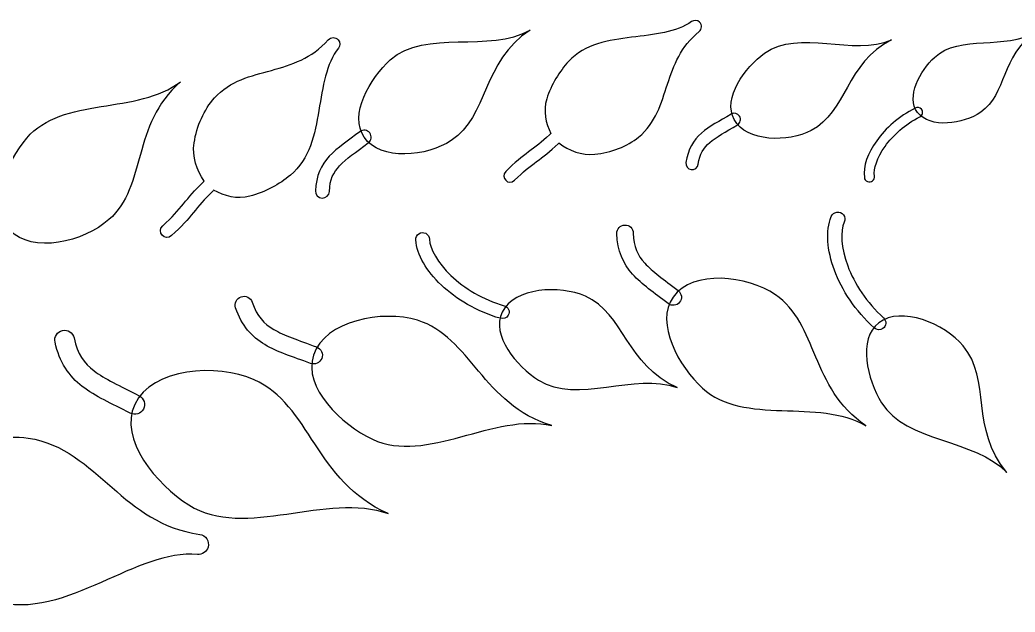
# Model space of a CAD drawing. Extents: x 5.1 to 86.3, y 5.1 to 86.3.
# Drawn here: x 57.95 to 64.29, y 52.6 to 56.37 of the extents above; entities that cross this region are included whole.
import ezdxf

# ---------------------------------------------------------------- set-up
doc = ezdxf.new("R2010")
doc.units = 0
doc.layers.add('View004', color=7, linetype='CONTINUOUS')

msp = doc.modelspace()

# ---------------------------------------------------------------- linework, layer by layer
at = {"layer": 'View004', "color": 1}
for p, q in [((62.276665, 56.355682), (62.276648, 56.355699)), ((59.975438, 56.243006), (59.975353, 56.243008)), ((63.66468, 55.78045), (63.66468, 55.78045)), ((63.689853, 55.800837), (63.689846, 55.800847)), ((62.497362, 55.735275), (62.497362, 55.735275)), ((62.531618, 55.756479), (62.531618, 55.756479)), ((60.140519, 55.622002), (60.140519, 55.622002)), ((60.176203, 55.649608), (60.176203, 55.649608)), ((62.108509, 54.603473), (62.108509, 54.603473)), ((62.149884, 54.57047), (62.149884, 54.57047)), ((61.019874, 54.508025), (61.019874, 54.508025)), ((61.058164, 54.487568), (61.058157, 54.487554)), ((63.417924, 54.439054), (63.417924, 54.439054)), ((63.444206, 54.402642), (63.444193, 54.402632)), ((59.817911, 54.233285), (59.817911, 54.233285)), ((59.870768, 54.212639), (59.870768, 54.212639)), ((58.679159, 53.918999), (58.679159, 53.918999)), ((58.734774, 53.889248), (58.734774, 53.889248)), ((59.146131, 53.009802), (59.146142, 53.009848))]:
    msp.add_line(p, q, dxfattribs=at)
for points in [[(62.22594, 56.359043), (62.129717, 56.290279), (61.988899, 56.2769), (61.843591, 56.259192)], [(62.276648, 56.355699), (62.26274, 56.368817), (62.241467, 56.370253), (62.22594, 56.359043)], [(62.274157, 56.295703), (62.292952, 56.310827), (62.294107, 56.339061), (62.276665, 56.355682)], [(60.307097, 56.114834), (60.533544, 56.316586), (60.938937, 56.15657), (61.196827, 56.305149)], [(61.196827, 56.305149), (60.891282, 56.104118), (60.930459, 55.757041), (60.695531, 55.601282)], [(62.072427, 55.960584), (62.112152, 56.081916), (62.155374, 56.199688), (62.274157, 56.295703)], [(62.691061, 56.157503), (62.910904, 56.315658), (63.256085, 56.135906), (63.498917, 56.243919)], [(63.77327, 56.131487), (63.932316, 56.279594), (64.229767, 56.178399), (64.412878, 56.290007)], [(64.412878, 56.290007), (64.196541, 56.140206), (64.233381, 55.897342), (64.067072, 55.781326)], [(59.55026, 56.048682), (59.679662, 56.08422), (59.805505, 56.123618), (59.912343, 56.24345)], [(59.912343, 56.24345), (59.92917, 56.26242), (59.95887, 56.262192), (59.975438, 56.243006)], [(59.975353, 56.243008), (59.988418, 56.22774), (59.988851, 56.205335), (59.976341, 56.189603)], [(61.843591, 56.259192), (61.698284, 56.241484), (61.546387, 56.218266), (61.44257, 56.105731)], [(63.498917, 56.243919), (63.208892, 56.093748), (63.211462, 55.781864), (62.988357, 55.665343)], [(59.976341, 56.189603), (59.899258, 56.092073), (59.878058, 55.944909), (59.852085, 55.793253)], [(62.497362, 55.735275), (62.423178, 55.871194), (62.565361, 56.067076), (62.691061, 56.157503)], [(60.140519, 55.622002), (60.042067, 55.764752), (60.177622, 55.99948), (60.307097, 56.114834)], [(61.44257, 56.105731), (61.38551, 56.043874), (61.331566, 55.957221), (61.303535, 55.866116)], [(63.66468, 55.78045), (63.589907, 55.878048), (63.682332, 56.046805), (63.77327, 56.131487)], [(59.187085, 55.872714), (59.286165, 55.983086), (59.420857, 56.013141), (59.55026, 56.048682)], [(57.992147, 55.617139), (58.216508, 55.882378), (58.702012, 55.766118), (58.970586, 55.976111)], [(58.970586, 55.976111), (58.656404, 55.698966), (58.75667, 55.311644), (58.515292, 55.097201)], [(61.888513, 55.623565), (61.99795, 55.712641), (62.032704, 55.839253), (62.072427, 55.960584)], [(59.057715, 55.586134), (59.073986, 55.693561), (59.121646, 55.799841), (59.187085, 55.872714)], [(61.303535, 55.866116), (61.280225, 55.790375), (61.295304, 55.713276), (61.329891, 55.645349)], [(59.852085, 55.793253), (59.826116, 55.641597), (59.794013, 55.483303), (59.670596, 55.380024)], [(62.531618, 55.756479), (62.520107, 55.775069), (62.495735, 55.780858), (62.477094, 55.76943)], [(63.649833, 55.808029), (63.546198, 55.755439), (63.462008, 55.679397), (63.405069, 55.599873)], [(63.689846, 55.800847), (63.680011, 55.812171), (63.663291, 55.815172), (63.649833, 55.808029)], [(64.067072, 55.781326), (63.957841, 55.705126), (63.74451, 55.676254), (63.66468, 55.78045)], [(63.696799, 55.774479), (63.698759, 55.783858), (63.6962, 55.793567), (63.689853, 55.800837)], [(62.477094, 55.76943), (62.403144, 55.725025), (62.340037, 55.693118), (62.289214, 55.648667)], [(62.988357, 55.665343), (62.841822, 55.58881), (62.576562, 55.590165), (62.497362, 55.735275)], [(62.517638, 55.701394), (62.526895, 55.706754), (62.533598, 55.715623), (62.53623, 55.725992)], [(62.53623, 55.725992), (62.538861, 55.736361), (62.537198, 55.747353), (62.531618, 55.756479)], [(63.458056, 55.564159), (63.508949, 55.635226), (63.58629, 55.705283), (63.679794, 55.752709)], [(63.679794, 55.752709), (63.688575, 55.757081), (63.694838, 55.7651), (63.696799, 55.774479)], [(60.113967, 55.657684), (60.036772, 55.599616), (59.970199, 55.55673), (59.918768, 55.501302)], [(60.176203, 55.649608), (60.161218, 55.668974), (60.133399, 55.672584), (60.113967, 55.657684)], [(62.341542, 55.588408), (62.381619, 55.623426), (62.441515, 55.655698), (62.517638, 55.701394)], [(57.882511, 55.031414), (57.747891, 55.17747), (57.863865, 55.465486), (57.992147, 55.617139)], [(59.984066, 55.440279), (60.024627, 55.483948), (60.087582, 55.526867), (60.167046, 55.586626)], [(60.695531, 55.601282), (60.541233, 55.498977), (60.245627, 55.4696), (60.140519, 55.622002)], [(60.167046, 55.586626), (60.176733, 55.593675), (60.183166, 55.604333), (60.18489, 55.616189)], [(60.18489, 55.616189), (60.186614, 55.628044), (60.183482, 55.640093), (60.176203, 55.649608)], [(61.320961, 55.638585), (61.222143, 55.543246), (61.158709, 55.521121), (61.042793, 55.404712)], [(61.329891, 55.645349), (61.326699, 55.643449), (61.323583, 55.641245), (61.320961, 55.638585)], [(61.610239, 55.513806), (61.71307, 55.524332), (61.816255, 55.564733), (61.888513, 55.623565)], [(62.289214, 55.648667), (62.238363, 55.604268), (62.202228, 55.544824), (62.189843, 55.461356)], [(62.26846, 55.449555), (62.278592, 55.517836), (62.301457, 55.553404), (62.341542, 55.588408)], [(63.405069, 55.599873), (63.348126, 55.520357), (63.317044, 55.437622), (63.326271, 55.366138)], [(59.121813, 55.341737), (59.073318, 55.412577), (59.044149, 55.496553), (59.057715, 55.586134)], [(61.099109, 55.348206), (61.208142, 55.457722), (61.269564, 55.47838), (61.375928, 55.580936)], [(61.375928, 55.580936), (61.377752, 55.582456), (61.379424, 55.584128), (61.380944, 55.585952)], [(61.380944, 55.585952), (61.446031, 55.536613), (61.524489, 55.505033), (61.610239, 55.513806)], [(63.390056, 55.374488), (63.384058, 55.420953), (63.407162, 55.493092), (63.458056, 55.564159)], [(59.918768, 55.501302), (59.867299, 55.44593), (59.833973, 55.375514), (59.829897, 55.281105)], [(62.189843, 55.461356), (62.186584, 55.439647), (62.201541, 55.419406), (62.223251, 55.416147)], [(59.918836, 55.277115), (59.92217, 55.354345), (59.943496, 55.396623), (59.984066, 55.440279)], [(61.042793, 55.404712), (61.003402, 55.367183), (61.061443, 55.308948), (61.099109, 55.348206)], [(62.223251, 55.416147), (62.24496, 55.412888), (62.265201, 55.427845), (62.26846, 55.449555)], [(58.857862, 55.057917), (58.978381, 55.166825), (59.00319, 55.230261), (59.116265, 55.336721)], [(59.116265, 55.336721), (59.117937, 55.338545), (59.119837, 55.340217), (59.121813, 55.341737)], [(59.670596, 55.380024), (59.602758, 55.323252), (59.509039, 55.271027), (59.411966, 55.246226)], [(63.326271, 55.366138), (63.327044, 55.354513), (63.334411, 55.344307), (63.345387, 55.339654)], [(63.345387, 55.339654), (63.356364, 55.335), (63.36913, 55.336672), (63.378515, 55.34399)], [(63.378515, 55.34399), (63.3879, 55.351309), (63.392347, 55.363062), (63.390056, 55.374488)], [(59.174, 55.276078), (59.068885, 55.177174), (59.042434, 55.1117), (58.91433, 54.995916)], [(59.181524, 55.285115), (59.17932, 55.281847), (59.176888, 55.278731), (59.174, 55.276078)], [(59.411966, 55.246226), (59.331262, 55.225607), (59.251083, 55.245314), (59.181524, 55.285115)], [(59.829897, 55.281105), (59.828795, 55.256545), (59.847812, 55.235742), (59.872371, 55.23464)], [(59.872371, 55.23464), (59.896931, 55.233539), (59.917734, 55.252555), (59.918836, 55.277115)], [(63.115491, 55.116175), (63.120744, 55.131448), (63.134304, 55.14243), (63.150679, 55.144673)], [(63.150679, 55.144673), (63.167053, 55.146916), (63.183527, 55.140047), (63.193428, 55.12685)], [(58.515292, 55.097201), (58.356758, 54.956353), (58.026234, 54.875482), (57.882511, 55.031414)], [(63.136105, 54.774858), (63.088771, 54.901909), (63.077208, 55.023882), (63.115491, 55.116175)], [(63.197803, 55.081858), (63.172917, 55.021868), (63.177652, 54.916966), (63.219957, 54.803415)], [(63.193428, 55.12685), (63.203328, 55.113653), (63.205014, 55.096314), (63.197803, 55.081858)], [(58.91433, 54.995916), (58.872933, 54.956472), (58.814736, 55.020365), (58.857862, 55.057917)], [(60.488069, 55.007286), (60.501336, 55.016189), (60.51856, 55.017222), (60.532764, 55.009967)], [(61.750113, 55.008739), (61.749249, 55.037565), (61.771917, 55.061634), (61.800743, 55.062498)], [(61.800743, 55.062498), (61.829569, 55.063363), (61.853638, 55.040695), (61.854502, 55.011869)], [(60.469617, 54.967592), (60.467691, 54.983086), (60.474802, 54.998383), (60.488069, 55.007286)], [(60.632498, 54.67994), (60.537425, 54.770168), (60.475573, 54.87118), (60.469617, 54.967592)], [(60.532764, 55.009967), (60.546968, 55.002711), (60.555797, 54.98837), (60.555674, 54.972753)], [(60.555674, 54.972753), (60.559545, 54.910085), (60.608216, 54.820997), (60.693187, 54.740356)], [(61.850514, 54.748912), (61.791109, 54.814758), (61.753249, 54.897933), (61.750113, 55.008739)], [(61.854502, 55.011869), (61.857067, 54.921224), (61.881343, 54.871263), (61.928169, 54.81935)], [(61.928169, 54.81935), (61.974983, 54.767422), (62.048077, 54.715983), (62.140242, 54.644504)], [(62.759866, 54.618099), (62.580667, 54.740787), (62.234452, 54.780398), (62.108509, 54.603473)], [(63.388052, 54.407543), (63.268478, 54.51551), (63.183429, 54.647799), (63.136105, 54.774858)], [(63.219957, 54.803415), (63.262261, 54.689865), (63.340318, 54.568068), (63.448211, 54.470686)], [(60.693187, 54.740356), (60.778157, 54.659716), (60.897678, 54.5871), (61.03274, 54.548361)], [(62.076744, 54.562082), (61.987211, 54.631539), (61.909873, 54.683003), (61.850514, 54.748912)], [(61.007317, 54.467972), (60.857615, 54.510942), (60.727565, 54.5897), (60.632498, 54.67994)], [(61.549656, 54.608754), (61.386612, 54.68138), (61.098551, 54.665363), (61.019874, 54.508025)], [(62.140242, 54.644504), (62.15148, 54.636067), (62.158841, 54.623453), (62.160656, 54.609518)], [(59.322105, 54.534393), (59.312059, 54.563637), (59.327622, 54.595488), (59.356867, 54.605534)], [(59.356867, 54.605534), (59.386111, 54.61558), (59.417962, 54.600017), (59.428008, 54.570773)], [(62.133542, 54.026868), (61.810906, 54.169236), (61.797898, 54.498181), (61.549656, 54.608754)], [(62.108509, 54.603473), (61.990543, 54.437753), (62.145448, 54.160067), (62.295303, 54.022507)], [(62.160656, 54.609518), (62.162471, 54.595582), (62.158587, 54.581504), (62.149884, 54.57047)], [(63.335582, 53.783767), (62.980702, 54.024891), (63.032705, 54.431307), (62.759866, 54.618099)], [(59.507493, 54.300229), (59.425735, 54.348778), (59.360531, 54.421919), (59.322105, 54.534393)], [(59.428008, 54.570773), (59.459442, 54.478764), (59.50018, 54.435317), (59.564629, 54.397038)], [(60.480274, 54.455268), (60.257778, 54.523954), (59.890653, 54.454488), (59.817911, 54.233285)], [(61.03274, 54.548361), (61.045403, 54.544829), (61.055677, 54.535862), (61.060631, 54.524015)], [(61.060631, 54.524015), (61.065585, 54.512169), (61.064677, 54.498744), (61.058164, 54.487568)], [(62.149884, 54.57047), (62.13197, 54.548017), (62.099276, 54.544267), (62.076744, 54.562082)], [(63.955982, 54.291868), (63.837488, 54.433456), (63.56254, 54.549495), (63.417924, 54.439054)], [(61.334982, 53.783849), (60.894943, 53.917985), (60.819035, 54.350696), (60.480274, 54.455268)], [(61.019874, 54.508025), (60.94618, 54.360652), (61.110543, 54.161963), (61.25166, 54.073543)], [(61.058157, 54.487554), (61.048082, 54.470162), (61.026837, 54.461979), (61.007317, 54.467972)], [(63.448211, 54.470686), (63.458373, 54.461649), (63.463844, 54.448647), (63.463063, 54.435388)], [(58.171638, 54.316644), (58.164404, 54.350243), (58.185778, 54.383345), (58.219377, 54.390579)], [(58.219377, 54.390579), (58.252976, 54.397813), (58.286078, 54.37644), (58.293312, 54.342841)], [(59.564629, 54.397038), (59.629072, 54.35874), (59.720269, 54.329294), (59.837366, 54.285387)], [(63.417924, 54.439054), (63.282467, 54.335607), (63.344891, 54.076281), (63.435832, 53.929984)], [(63.444193, 54.402632), (63.426926, 54.39105), (63.403466, 54.393103), (63.388052, 54.407543)], [(63.463063, 54.435388), (63.462283, 54.422129), (63.455337, 54.410067), (63.444206, 54.402642)], [(58.293312, 54.342841), (58.31588, 54.237154), (58.355116, 54.183836), (58.421201, 54.133098)], [(58.345387, 54.033782), (58.261552, 54.098136), (58.199227, 54.18745), (58.171638, 54.316644)], [(59.798536, 54.180805), (59.684778, 54.223478), (59.589225, 54.251599), (59.507493, 54.300229)], [(59.837366, 54.285387), (59.851556, 54.28032), (59.863102, 54.269742), (59.869389, 54.256048)], [(59.869389, 54.256048), (59.875677, 54.242355), (59.876174, 54.226704), (59.870768, 54.212639)], [(64.234068, 53.485803), (63.998979, 53.764728), (64.136395, 54.076298), (63.955982, 54.291868)], [(59.817911, 54.233285), (59.749775, 54.026092), (59.996653, 53.790962), (60.193828, 53.697721)], [(59.870768, 54.212639), (59.859559, 54.183953), (59.827271, 54.169723), (59.798536, 54.180805)], [(58.421201, 54.133098), (58.487277, 54.082338), (58.584047, 54.037824), (58.707495, 53.973938)], [(59.439424, 54.076715), (59.202916, 54.181837), (58.788587, 54.153544), (58.679159, 53.918999)], [(60.294252, 53.223085), (59.826278, 53.429105), (59.799518, 53.916668), (59.439424, 54.076715)], [(61.25166, 54.073543), (61.498469, 53.918898), (61.864304, 54.127386), (62.133542, 54.026868)], [(58.650861, 53.863632), (58.530934, 53.925716), (58.429183, 53.969343), (58.345387, 54.033782)], [(62.295303, 54.022507), (62.557393, 53.781917), (63.035684, 53.962538), (63.335582, 53.783767)], [(58.707495, 53.973938), (58.722489, 53.966475), (58.733837, 53.953279), (58.738972, 53.937338)], [(58.679159, 53.918999), (58.576661, 53.699308), (58.818146, 53.407278), (59.023471, 53.278392)], [(58.734774, 53.889248), (58.718624, 53.859065), (58.681114, 53.847615), (58.650861, 53.863632)], [(58.738972, 53.937338), (58.744107, 53.921397), (58.742593, 53.904058), (58.734774, 53.889248)], [(63.435832, 53.929984), (63.594883, 53.674114), (64.029575, 53.701572), (64.234068, 53.485803)], [(60.193828, 53.697721), (60.538678, 53.534642), (60.971062, 53.871607), (61.334982, 53.783849)], [(57.523581, 53.626038), (57.675024, 53.696649), (57.851721, 53.726074), (58.000761, 53.7043)], [(58.000761, 53.7043), (58.226469, 53.671354), (58.379624, 53.524427), (58.535301, 53.388944)], [(58.535301, 53.388944), (58.690979, 53.253461), (58.848565, 53.12582), (59.092992, 53.090991)], [(59.023471, 53.278392), (59.382577, 53.052971), (59.904176, 53.36789), (60.294252, 53.223085)], [(59.092992, 53.090991), (59.131615, 53.085595), (59.156604, 53.047344), (59.146131, 53.009802)], [(59.146142, 53.009848), (59.137706, 52.980117), (59.109381, 52.960494), (59.078571, 52.963138)], [(59.078571, 52.963138), (58.888036, 52.97884), (58.681503, 52.880717), (58.465153, 52.784882)], [(58.465153, 52.784882), (58.248802, 52.689047), (58.018738, 52.595404), (57.781394, 52.665562)]]:
    msp.add_open_spline(points, degree=3, dxfattribs=at)

doc.saveas('drawing.dxf')
